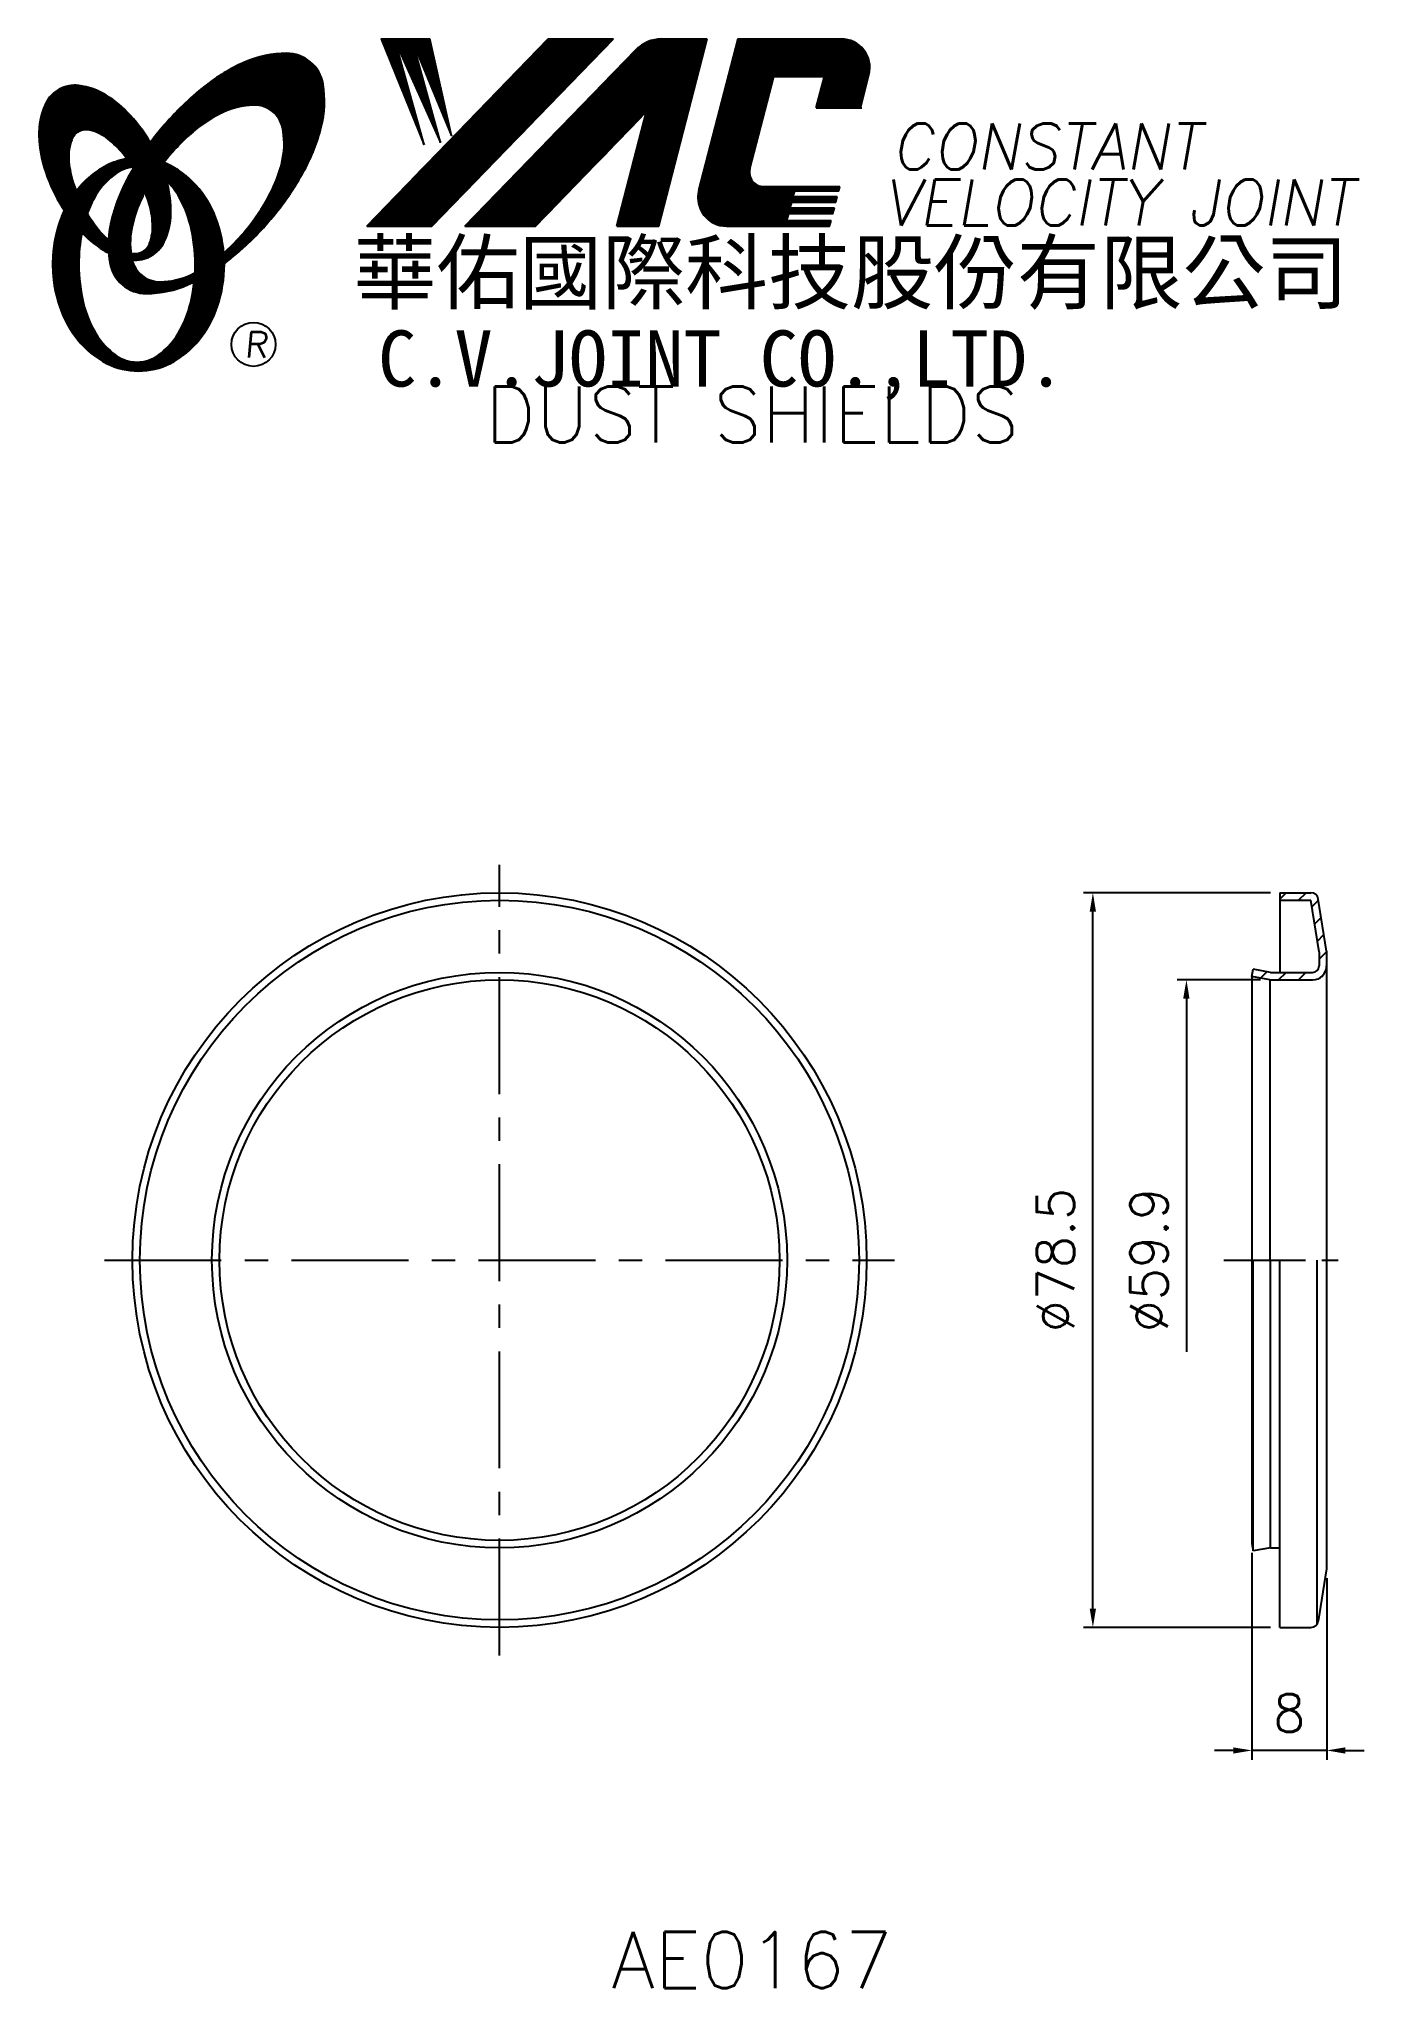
# Model space of a CAD drawing. Extents: x 634 to 775, y 310 to 518.
import ezdxf
from ezdxf.enums import TextEntityAlignment as Align

# ---------------------------------------------------------------- set-up
doc = ezdxf.new("R2010")
doc.units = 0
doc.header["$LTSCALE"] = 10
doc.header["$MEASUREMENT"] = 0
doc.linetypes.add('CENTER', pattern=[2, 1.25, -0.25, 0.25, -0.25])
doc.layers.get('0').update_dxf_attribs({"linetype": 'CONTINUOUS'})
doc.layers.get('DEFPOINTS').update_dxf_attribs({"linetype": 'CONTINUOUS'})
doc.layers.add('4', color=7, linetype='CONTINUOUS')
doc.styles.add('CHINA', font='KAIU.TTF')
doc.styles.add('ITALICC', font='simplex.shx')
doc.dimstyles.new('STANDARD$0', dxfattribs={"dimtxt": 4, "dimasz": 2, "dimexe": 1, "dimexo": 1, "dimgap": 2, "dimtad": 1, "dimdec": 4, "dimzin": 10, "dimtxsty": 'ITALICC', "dimcen": 2, "dimclrd": 5, "dimclre": 5, "dimclrt": 18, "dimaunit": 1, "dimazin": 3, "dimtp": 0.1, "dimtfac": 0.7, "dimtdec": 4, "dimtmove": 0, "dimatfit": 3, "dimtolj": 1, "dimtzin": 10})
pattern_1 = [(45, (703.324162, 274.465886), (-0.00727476112, 0.00727476112), [])]
pattern_2 = [(45, (534.733616, 310.770295), (-0.00883883476, 0.00883883476), [])]

# ---------------------------------------------------------------- blocks, each defined once
blk = doc.blocks.new('*D4')
at = {"color": 5, "linetype": 'BYBLOCK'}
for p, q in [((765.47, 426.96), (745.47, 426.96)), ((746.47, 350.46), (746.47, 424.96)), ((765.47, 348.46), (745.47, 348.46))]:
    blk.add_line(p, q, dxfattribs=at)
for points in [[(746.13, 424.96), (746.8, 424.96), (746.47, 426.96)], [(746.13, 350.46), (746.8, 350.46), (746.47, 348.46)]]:
    blk.add_solid(points, dxfattribs=at)
at = {"layer": 'DEFPOINTS', "color": 0, "linetype": 'BYBLOCK'}
for p in [(746.47, 426.96), (766.47, 426.96), (766.47, 348.46)]:
    blk.add_point(p, dxfattribs=at)
at = {"color": 18, "linetype": 'BYBLOCK', "insert": (742.47, 387.71), "char_height": 4, "attachment_point": 5, "rotation": 90, "style": 'ITALICC'}
blk.add_mtext('\\A1;∅78.5', dxfattribs=at)
blk = doc.blocks.new('*D5')
at = {"color": 5, "linetype": 'BYBLOCK'}
for p, q in [((763.47, 356.42), (763.47, 334.31)), ((771.47, 353.71), (771.47, 334.31)), ((761.47, 335.31), (759.47, 335.31)), ((771.47, 335.31), (763.47, 335.31)), ((773.47, 335.31), (775.47, 335.31))]:
    blk.add_line(p, q, dxfattribs=at)
for points in [[(761.47, 335.64), (761.47, 334.97), (763.47, 335.31)], [(773.47, 335.64), (773.47, 334.97), (771.47, 335.31)]]:
    blk.add_solid(points, dxfattribs=at)
at = {"layer": 'DEFPOINTS', "color": 0, "linetype": 'BYBLOCK'}
for p in [(763.47, 357.42), (771.47, 354.71), (763.47, 335.31)]:
    blk.add_point(p, dxfattribs=at)
at = {"color": 18, "linetype": 'BYBLOCK', "insert": (767.47, 339.31), "char_height": 4, "attachment_point": 5, "style": 'ITALICC'}
blk.add_mtext('\\A1;8', dxfattribs=at)
blk = doc.blocks.new('*D6')
at = {"color": 5, "linetype": 'BYBLOCK'}
for p, q in [((764.4, 417.66), (755.47, 417.66)), ((756.47, 415.66), (756.47, 377.9))]:
    blk.add_line(p, q, dxfattribs=at)
blk.add_solid([(756.13, 415.66), (756.8, 415.66), (756.47, 417.66)], dxfattribs=at)
at = {"layer": 'DEFPOINTS', "color": 0, "linetype": 'BYBLOCK'}
for p in [(756.47, 417.66), (765.4, 417.66), (763.47, 357.76)]:
    blk.add_point(p, dxfattribs=at)
at = {"color": 18, "linetype": 'BYBLOCK', "insert": (752.47, 387.71), "char_height": 4, "attachment_point": 5, "rotation": 90, "style": 'ITALICC'}
blk.add_mtext('\\A1;∅59.9', dxfattribs=at)

msp = doc.modelspace()

# ---------------------------------------------------------------- hatches: boundary and pattern name
at = {"layer": '4', "linetype": 'CONTINUOUS'}
h = msp.add_hatch(dxfattribs=at)
h.set_pattern_fill('ANSI31', color=5, scale=0.082305, style=0)
h.set_pattern_definition([(45, (534.733616, 310.770295), (-0.00727476112, 0.00727476112), [])])
h.paths.add_polyline_path([(656.76909, 511.1388, -0.172879177), (658.71056, 510.48023, -0.172879177), (659.79786, 508.74218, -0.104527385), (659.82563, 505.41399, -0.065680101), (658.6561, 502.01204, -0.051823203), (656.21569, 498.16964, -0.044272532), (653.54071, 495.34331, -0.020203161), (653.5943, 494.20539, 0.006517006), (653.99885, 494.51747, 0.049863361), (658.55227, 498.93053, 0.049863361), (662.14191, 504.1577, 0.063682799), (663.96295, 508.78504, 0.103597411), (664.15225, 513.36901, 0.177892575), (662.80364, 515.73929, 0.177892575), (660.24125, 516.67262, 0.103597411), (655.75345, 515.71957, 0.063682799), (651.49571, 513.1505, 0.049863361), (646.94229, 508.73744, 0.016070017), (645.67159, 507.13112, -0.007061632), (645.91887, 506.69409, -0.031648676), (646.87146, 504.65752, -0.008069351), (647.30336, 505.22183, -0.051823203), (650.48174, 508.48028, -0.065680101), (653.52367, 510.40064, -0.104527385)])
h.paths.add_polyline_path([(643.69342, 497.97748, -0.065680101), (644.86295, 501.37944, -0.006063428), (645.10689, 501.85445, 0.027613469), (644.38005, 503.44252, 0.017011252), (643.84663, 504.3775, 0.007829282), (643.35265, 503.51027, 0.063682799), (641.53161, 498.88293, 0.103597411), (641.34231, 494.29895, 0.177892575), (642.69091, 491.92868, 0.177892575), (645.25331, 490.99535, 0.103597411), (649.7411, 491.9484, 0.008811776), (650.36807, 492.23847, 0.013922709), (650.4454, 493.20828, -0.009086703), (649.99538, 492.99084, -0.104527385), (646.74996, 492.25267, -0.172879177), (644.80849, 492.91124, -0.172879177), (643.72119, 494.64929, -0.104527385)])
h = msp.add_hatch(dxfattribs=at)
h.set_pattern_fill('ANSI31', color=5, scale=0.1, style=0)
h.set_pattern_definition(pattern_2)
h.paths.add_polyline_path([(695.19232, 518.20128), (688.23501, 518.20128), (668.81841, 498.19752), (675.77571, 498.19752)])
h.paths.add_polyline_path([(698.73921, 510.43571), (695.55884, 498.19752), (700.03982, 498.19752), (705.23826, 518.20128), (700.34153, 518.20128, 0.202785967), (697.60746, 517.04486), (679.31333, 498.19752), (686.86024, 498.19752)])
h.paths.add_polyline_path([(712.36632, 514.20286), (717.76004, 514.20286), (716.89102, 510.85884), (721.60784, 510.85884), (722.52456, 514.38641, 0.490800957), (719.57436, 518.20128), (708.54004, 518.20128), (704.33299, 502.01239, 0.490800957), (707.28319, 498.19752), (718.3175, 498.19752), (718.47195, 498.79183), (713.75513, 498.79183), (713.9485, 499.53591), (718.66532, 499.53591), (718.82388, 500.14605), (714.10706, 500.14605), (714.2683, 500.76652), (718.98512, 500.76652), (719.1413, 501.36751), (714.42448, 501.36751), (714.58128, 501.97089), (719.2981, 501.97089), (719.41484, 502.42008), (711.27509, 502.42008, -0.490800957), (709.79999, 504.32752)])
h = msp.add_hatch(dxfattribs=at)
h.set_pattern_fill('ANSI31', color=1, scale=0.1, style=0)
h.set_pattern_definition(pattern_2)
h.paths.add_polyline_path([(675.55039, 518.20128), (670.37306, 518.20128), (674.94382, 506.89754), (671.87788, 517.85552), (676.71262, 507.1332), (673.76461, 517.85552), (677.89183, 507.84016)])
h = msp.add_hatch(dxfattribs=at)
h.set_pattern_fill('ANSI31', color=3, scale=0.082305, style=0)
h.set_pattern_definition(pattern_1)
h.paths.add_polyline_path([(640.97258, 512.18964, 0.106488277), (638.0307, 513.22821, 0.158297415), (635.94051, 512.83316, 0.158297415), (634.48117, 511.28547, 0.106488277), (633.77036, 508.24771, 0.071723199), (634.18841, 504.93475, 0.058080454), (635.73339, 501.11937, 0.058080454), (638.11444, 497.76157, 0.071723199), (640.67968, 495.62382, 0.020895977), (641.21986, 495.32183, -0.030777155), (641.20396, 496.69805, -0.042059526), (640.1076, 497.86081, -0.04691039), (638.48844, 500.34196, -0.04691039), (637.36016, 503.08145, -0.060581117), (636.95805, 505.34351, -0.10187153), (637.26967, 507.43172, -0.185892489), (638.04976, 508.32336, -0.185892489), (639.22641, 508.46148, -0.10187153), (641.12406, 507.53594, -0.060581117), (642.76089, 505.92367, -0.04691039), (644.38005, 503.44252, -0.04691039), (645.50833, 500.70304, -0.060581117), (645.91043, 498.44097, -0.10187153), (645.59881, 496.35277, -0.185892489), (644.81872, 495.46113, -0.185892489), (643.64208, 495.32301, -0.002013383), (643.60128, 495.33363, 0.021593804), (643.72119, 494.64929, 0.006477741), (643.7392, 494.57226, 0.14950097), (645.71175, 494.98029, 0.158297415), (647.17109, 496.52798, 0.106488277), (647.8819, 499.56575, 0.071723199), (647.46385, 502.87871, 0.058080454), (645.91887, 506.69409, 0.058080454), (643.53782, 510.05188, 0.071723199)])
h = msp.add_hatch(dxfattribs=at)
h.set_pattern_fill('ANSI31', color=1, scale=0.082305, style=0)
h.set_pattern_definition(pattern_1)
h.paths.add_polyline_path([(642.06621, 503.86619, -0.120168026), (643.758, 504.51958, 0.016865385), (643.15824, 505.40232, 0.076648372), (641.00201, 504.6834, 0.104809576), (637.91756, 502.1703, 0.005838257), (637.75062, 501.9581, 0.028089978), (638.48844, 500.34196, 0.014237292), (638.93056, 499.55692, -0.045767751), (639.85574, 501.49376, -0.106890197)])
h.paths.add_polyline_path([(638.03484, 494.11157, -0.048711043), (638.36494, 497.49191, -0.007865741), (638.11444, 497.76157, -0.037695478), (636.47856, 499.88033, 0.03042545), (635.95323, 498.57636, 0.080710289), (635.2278, 494.11157, 0.080710289), (635.95323, 489.64678, 0.089265679), (637.91756, 486.05284, 0.104809576), (641.00201, 483.53974, 0.11926607), (644.4112, 482.7148, 0.11926607), (647.8204, 483.53974, 0.104809576), (650.90485, 486.05284, 0.089265679), (652.86917, 489.64678, 0.080710289), (653.59461, 494.11157, 0.080710289), (652.86917, 498.57636, 0.089265679), (650.90485, 502.1703, 0.104809576), (647.8204, 504.6834, 0.025513357), (647.12716, 504.99615, 0.004818181), (646.87146, 504.65752, -0.023722145), (647.41267, 503.06077, -0.065307489), (648.64785, 501.49376, -0.073950765), (649.96031, 498.29603, -0.060532391), (650.46876, 494.11157, -0.060532391), (649.96031, 489.92711, -0.073950765), (648.64785, 486.72938, -0.106890197), (646.43739, 484.35695, -0.153118262), (644.2518, 483.67157, -0.153118262), (642.06621, 484.35695, -0.106890197), (639.85574, 486.72938, -0.073950765), (638.54329, 489.92711, -0.060532391)])
h = msp.add_hatch(dxfattribs=at)
h.set_pattern_fill('ANSI31', color=5, scale=12, style=0)
h.set_pattern_definition([(45, (27.6109, -41.0501), (-1.0606602, 1.0606602), [])])
h.paths.add_polyline_path([(770.46511, 426.95719), (766.46511, 426.95719), (766.46511, 426.15719), (769.78294, 426.15719), (770.66511, 420.64359), (770.66511, 419.15719, -0.414213562), (769.96511, 418.45719), (765.46511, 418.45719), (763.60403, 418.78535), (763.46511, 417.9975), (765.39512, 417.65719), (769.96511, 417.65719, 0.414213562), (771.46511, 419.15719), (771.46511, 420.70719)])

# ---------------------------------------------------------------- linework, layer by layer
at = {"layer": '4', "color": 5, "linetype": 'CONTINUOUS'}
for p, q in [((668.81841, 498.19752), (688.23501, 518.20128)), ((675.77571, 498.19752), (695.19232, 518.20128)), ((679.31333, 498.19752), (697.60746, 517.04486)), ((688.23501, 518.20128), (695.19232, 518.20128)), ((700.03982, 498.19752), (705.23826, 518.20128)), ((700.34153, 518.20128), (705.23826, 518.20128)), ((704.33299, 502.01239), (708.54004, 518.20128)), ((708.54004, 518.20128), (719.57436, 518.20128)), ((709.79999, 504.32752), (712.36632, 514.20286)), ((712.36632, 514.20286), (717.76004, 514.20286)), ((716.89102, 510.85884), (717.76004, 514.20286)), ((721.60784, 510.85884), (722.52456, 514.38641)), ((686.86024, 498.19752), (698.73921, 510.43571)), ((695.55884, 498.19752), (698.73921, 510.43571)), ((716.89102, 510.85884), (721.75827, 510.85884)), ((711.27509, 502.42008), (719.41484, 502.42008)), ((714.42448, 501.36751), (714.58128, 501.97089)), ((714.58128, 501.97089), (719.2981, 501.97089)), ((719.2981, 501.97089), (719.41484, 502.42008)), ((714.10706, 500.14605), (714.2683, 500.76652)), ((714.10706, 500.14605), (718.82388, 500.14605)), ((714.2683, 500.76652), (718.98512, 500.76652)), ((714.42448, 501.36751), (719.1413, 501.36751)), ((718.66532, 499.53591), (718.82388, 500.14605)), ((718.98512, 500.76652), (719.1413, 501.36751)), ((668.81841, 498.19752), (675.77571, 498.19752)), ((679.31333, 498.19752), (686.86024, 498.19752)), ((695.55884, 498.19752), (700.03982, 498.19752)), ((707.28319, 498.19752), (718.3175, 498.19752)), ((713.75513, 498.79183), (713.9485, 499.53591)), ((713.75513, 498.79183), (718.47195, 498.79183)), ((713.9485, 499.53591), (718.66532, 499.53591)), ((718.3175, 498.19752), (718.47195, 498.79183))]:
    msp.add_line(p, q, dxfattribs=at)
at = {"layer": '4', "color": 1, "linetype": 'CONTINUOUS'}
for p, q in [((670.37306, 518.20128), (674.94382, 506.89754)), ((670.37306, 518.20128), (675.55039, 518.20128)), ((674.94382, 506.89754), (671.87788, 517.85552)), ((671.87788, 517.85552), (676.71262, 507.1332)), ((676.71262, 507.1332), (673.76461, 517.85552)), ((673.76461, 517.85552), (677.89183, 507.84016)), ((677.89183, 507.84016), (675.55039, 518.20128))]:
    msp.add_line(p, q, dxfattribs=at)
at = {"layer": '4', "color": 5, "linetype": 'CENTER'}
for p, q in [((683.01853, 345.45719), (683.01853, 429.95719)), ((640.76853, 387.70719), (725.26853, 387.70719))]:
    msp.add_line(p, q, dxfattribs=at)
at = {"layer": '4', "color": 7, "linetype": 'CONTINUOUS'}
for p, q in [((766.46511, 426.95719), (769.78294, 426.95719)), ((766.46511, 426.95719), (766.46511, 418.45719)), ((766.46511, 426.15719), (769.78294, 426.15719)), ((770.66511, 420.64359), (769.78294, 426.15719)), ((771.46511, 420.70719), (770.57289, 426.28358)), ((763.46511, 417.9975), (763.60403, 418.78535)), ((765.46511, 418.45719), (763.60403, 418.78535)), ((770.66511, 420.64359), (770.66511, 419.15719)), ((771.46511, 420.70719), (771.46511, 354.70719)), ((763.46511, 417.9975), (763.46511, 357.41687)), ((765.39512, 417.65719), (763.46511, 417.9975)), ((765.39512, 417.65719), (765.39512, 387.70719)), ((765.39512, 417.65719), (769.96511, 417.65719)), ((765.46511, 418.45719), (769.96511, 418.45719)), ((763.60403, 356.62903), (763.60403, 387.70719)), ((765.46511, 356.95719), (765.46511, 387.70719)), ((766.46511, 348.45719), (766.46511, 387.70719)), ((770.46511, 348.83929), (770.46511, 387.70719)), ((763.46511, 357.41687), (763.60403, 356.62903)), ((765.46511, 356.95719), (763.60403, 356.62903)), ((765.46511, 356.95719), (766.46511, 356.95719)), ((771.46511, 354.70719), (770.57289, 349.13079)), ((766.46511, 348.45719), (769.78294, 348.45719))]:
    msp.add_line(p, q, dxfattribs=at)
at = {"layer": '4', "color": 5, "linetype": 'CENTER', "ltscale": 0.7}
msp.add_line((760.46511, 387.70719), (774.46511, 387.70719), dxfattribs=at)
at = {"layer": '4', "color": 5, "linetype": 'CONTINUOUS'}
for points in [[(653.5943, 494.20539, 0.006517006), (653.99885, 494.51747, 0.049863361), (658.55227, 498.93053, 0.049863361), (662.14191, 504.1577, 0.063682799), (663.96295, 508.78504, 0.103597411), (664.15225, 513.36901, 0.177892575), (662.80364, 515.73929, 0.177892575), (660.24125, 516.67262, 0.103597411), (655.75345, 515.71957, 0.063682799), (651.49571, 513.1505, 0.049863361), (646.94229, 508.73744, 0.016070017), (645.67159, 507.13112)], [(653.54071, 495.34331, 0.044272532), (656.21569, 498.16964, 0.051823203), (658.6561, 502.01204, 0.065680101), (659.82563, 505.41399, 0.104527385), (659.79786, 508.74218, 0.172879177), (658.71056, 510.48023, 0.172879177), (656.76909, 511.1388, 0.104527385), (653.52367, 510.40064, 0.065680101), (650.48174, 508.48028, 0.051823203), (647.30336, 505.22183, 0.008069351), (646.87146, 504.65752)], [(643.84663, 504.3775, 0.007829282), (643.35265, 503.51027, 0.063682799), (641.53161, 498.88293, 0.103597411), (641.34231, 494.29895, 0.177892575), (642.69091, 491.92868, 0.177892575), (645.25331, 490.99535, 0.103597411), (649.7411, 491.9484, 0.008811776), (650.36807, 492.23847, 0.008811776)], [(645.10689, 501.85445, 0.006063428), (644.86295, 501.37944, 0.065680101), (643.69342, 497.97748, 0.104527385), (643.72119, 494.64929, 0.172879177), (644.80849, 492.91124, 0.172879177), (646.74996, 492.25267, 0.104527385), (649.99538, 492.99084, 0.009086703), (650.4454, 493.20828, 0.009086703)]]:
    msp.add_lwpolyline(points, format="xyb", dxfattribs=at)
at = {"layer": '4', "color": 3, "linetype": 'CONTINUOUS'}
for points in [[(643.7392, 494.57226, 0.14950097), (645.71175, 494.98029, 0.158297415), (647.17109, 496.52798, 0.106488277), (647.8819, 499.56575, 0.071723199), (647.46385, 502.87871, 0.058080454), (645.91887, 506.69409, 0.058080454), (643.53782, 510.05188, 0.071723199), (640.97258, 512.18964, 0.106488277), (638.0307, 513.22821, 0.158297415), (635.94051, 512.83316, 0.158297415), (634.48117, 511.28547, 0.106488277), (633.77036, 508.24771, 0.071723199), (634.18841, 504.93475, 0.058080454), (635.73339, 501.11937, 0.058080454), (638.11444, 497.76157, 0.071723199), (640.67968, 495.62382, 0.020895977), (641.21986, 495.32183, 0.020895977)], [(643.60128, 495.33363, 0.002013383), (643.64208, 495.32301, 0.185892489), (644.81872, 495.46113, 0.185892489), (645.59881, 496.35277, 0.10187153), (645.91043, 498.44097, 0.060581117), (645.50833, 500.70304, 0.04691039), (644.38005, 503.44252, 0.04691039), (642.76089, 505.92367, 0.060581117), (641.12406, 507.53594, 0.10187153), (639.22641, 508.46148, 0.185892489), (638.04976, 508.32336, 0.185892489), (637.26967, 507.43172, 0.10187153), (636.95805, 505.34351, 0.060581117), (637.36016, 503.08145, 0.04691039), (638.48844, 500.34196, 0.04691039), (640.1076, 497.86081, 0.042059526), (641.20396, 496.69805, 0.042059526)]]:
    msp.add_lwpolyline(points, format="xyb", dxfattribs=at)
at = {"layer": '4', "color": 1, "linetype": 'CONTINUOUS'}
for points in [[(636.47856, 499.88033, 0.03042545), (635.95323, 498.57636, 0.080710289), (635.2278, 494.11157, 0.080710289), (635.95323, 489.64678, 0.089265679), (637.91756, 486.05284, 0.104809576), (641.00201, 483.53974, 0.11926607), (644.4112, 482.7148, 0.11926607), (647.8204, 483.53974, 0.104809576), (650.90485, 486.05284, 0.089265679), (652.86917, 489.64678, 0.080710289), (653.59461, 494.11157, 0.080710289), (652.86917, 498.57636, 0.089265679), (650.90485, 502.1703, 0.104809576), (647.8204, 504.6834, 0.025513357), (647.12716, 504.99615, 0.025513357)], [(643.15824, 505.40232, 0.076648372), (641.00201, 504.6834, 0.104809576), (637.91756, 502.1703, 0.005838257), (637.75062, 501.9581, 0.005838257)], [(643.758, 504.51958, 0.120168026), (642.06621, 503.86619, 0.106890197), (639.85574, 501.49376, 0.045767751), (638.93056, 499.55692, 0.045767751)], [(638.36494, 497.49191, 0.048711043), (638.03484, 494.11157, 0.060532391), (638.54329, 489.92711, 0.073950765), (639.85574, 486.72938, 0.106890197), (642.06621, 484.35695, 0.153118262), (644.2518, 483.67157, 0.153118262), (646.43739, 484.35695, 0.106890197), (648.64785, 486.72938, 0.073950765), (649.96031, 489.92711, 0.060532391), (650.46876, 494.11157, 0.060532391), (649.96031, 498.29603, 0.073950765), (648.64785, 501.49376, 0.065307489), (647.41267, 503.06077)]]:
    msp.add_lwpolyline(points, format="xyb", dxfattribs=at)
at = {"layer": '4', "color": 5, "linetype": 'CONTINUOUS'}
msp.add_circle((656.71545, 485.56585), 2.35282, dxfattribs=at)
at = {"layer": '4', "color": 7, "linetype": 'CONTINUOUS'}
for radius in [39.25, 38.45, 30.75, 29.95]:
    msp.add_circle((683.01853, 387.70719), radius, dxfattribs=at)
at = {"layer": '4', "color": 5, "linetype": 'CONTINUOUS'}
for centre, radius, start, end in [((700.34153, 514.39104), 3.81024, 90, 135.8533387), ((719.57436, 515.15309), 3.04819, 345.4326059, 90), ((711.27509, 503.94418), 1.5241, 165.4326059, 270), ((707.28319, 501.24571), 3.04819, 165.4326059, 270)]:
    msp.add_arc(centre, radius, start, end, dxfattribs=at)
at = {"layer": '4', "color": 7, "linetype": 'CONTINUOUS'}
for centre, radius, start, end in [((769.78294, 426.15719), 0.8, 9.0902769, 90), ((769.96511, 419.15719), 1.5, 270, 0), ((769.96511, 419.15719), 0.7, 270, 0), ((769.78294, 349.25719), 0.8, 270, 350.9097231)]:
    msp.add_arc(centre, radius, start, end, dxfattribs=at)

# ---------------------------------------------------------------- texts
at = {"layer": '4', "color": 5, "linetype": 'CONTINUOUS', "style": 'ITALICC'}
for s, height, oblique, p in [('CONSTANT', 4.9, 10, (724.96722, 504.26799)), ('VELOCITY JOINT', 4.9, 10, (724.08899, 498.2726)), ('R', 2.75625, 5, (655.75676, 484.15625))]:
    msp.add_text(s, height=height, dxfattribs=dict(at, oblique=oblique)).set_placement(p)
at = {"layer": '4', "color": 7, "linetype": 'CONTINUOUS', "style": 'CHINA'}
for s, height, p in [('華佑國際科技股份有限公司', 6.5, (667.40505, 490.00767)), ('C.V.JOINT CO.,LTD.', 6, (670.03369, 481.06145))]:
    msp.add_text(s, height=height, dxfattribs=at).set_placement(p)
at = {"layer": '4', "color": 18, "linetype": 'CONTINUOUS', "style": 'ITALICC'}
for s, p in [('DUST SHIELDS', (710.03641, 475.06863)), ('AE0167', (710.03641, 309.92124))]:
    msp.add_text(s, height=6, dxfattribs=at).set_placement(p, align=Align.CENTER)

# ---------------------------------------------------------------- dimensions: what is measured, and where the dimension line sits
at = {"layer": '4', "color": 7, "linetype": 'CONTINUOUS'}
dim = msp.add_linear_dim(base=(746.46509, 426.95719), p1=(766.46511, 348.45719), p2=(766.46511, 426.95719), angle=90, text='%%C78.5', dimstyle='STANDARD$0', dxfattribs=at)
dim.commit()
dim.dimension.update_dxf_attribs({"geometry": '*D4', "text_midpoint": (742.46509, 387.70719)})
dim = msp.add_linear_dim(base=(756.46514, 417.65719), p1=(763.46511, 357.75719), p2=(765.39512, 417.65719), angle=90, text='%%C59.9', dimstyle='STANDARD$0', override={"dimcen": -2, "dimse1": 1, "dimsd1": 1}, dxfattribs=at)
dim.commit()
dim.dimension.update_dxf_attribs({"geometry": '*D6', "text_midpoint": (752.46514, 387.70719)})
dim = msp.add_linear_dim(base=(763.46511, 335.3075), p1=(771.46511, 354.70719), p2=(763.46511, 357.41687), text='8', dimstyle='STANDARD$0', dxfattribs=at)
dim.commit()
dim.dimension.update_dxf_attribs({"geometry": '*D5', "text_midpoint": (767.46511, 339.3075)})

doc.saveas('drawing.dxf')
